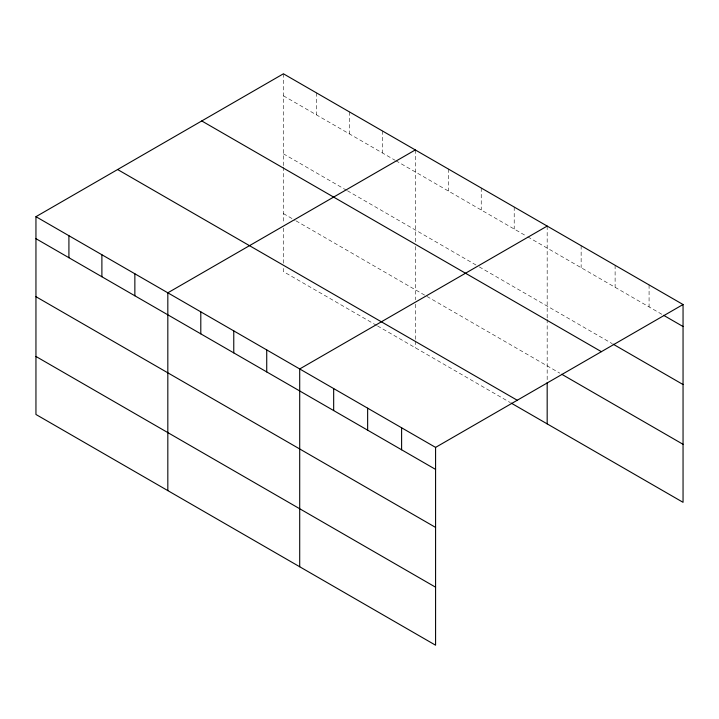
<?xml version="1.0" encoding="UTF-8"?>
<svg xmlns="http://www.w3.org/2000/svg" width="719" height="719" viewBox="0 0 719 719"><rect width="100%" height="100%" fill="white"/><g stroke="black" fill="none" stroke-linecap="round" stroke-linejoin="round"><path stroke-width="0.54" stroke-dasharray="3.6 2.7" d="M283.421 95.798L394.938 160.184M395.908 160.741L526.811 236.317M527.782 236.884L662.666 314.76M283.421 153.812L346.45 190.202M347.421 190.76L478.333 266.345M479.294 266.902L612.202 343.637M283.421 213.588L295.06 220.302M296.03 220.868L425.963 295.886M426.933 296.444L559.795 373.143M376.513 325.348L283.421 271.602L283.421 268.25M377.484 325.905L510.328 402.604M649.077 284.913L649.077 306.914M615.113 265.302L615.113 287.303M581.141 245.691L581.141 267.693M547.177 226.081L547.177 318.265M547.177 319.371L547.177 381.483M514.211 207.045L514.211 229.046M481.236 188.01L481.236 210.011M448.27 168.974L448.27 190.975M415.303 149.938L415.303 242.132M415.303 246.554L415.303 299.769M415.303 304.227L415.303 339.925M415.303 341.049L415.303 347.735M382.328 130.903L382.328 152.904M349.362 111.867L349.362 133.869M316.387 92.832L316.387 114.833M283.421 73.796L283.421 165.99M283.421 167.096L283.421 223.627M283.421 228.094L283.421 263.792"/><path stroke-width="1.08" d="M35.95 216.68L435.579 447.398L435.579 645.204L35.95 414.477L35.95 216.68L283.421 73.796L683.05 304.523L683.05 502.32L511.299 403.161M415.303 149.938L167.824 292.813L167.824 490.619M547.177 226.081L299.706 368.955L299.706 566.752M435.579 447.398L683.05 304.523M663.637 315.317L683.05 326.525M613.172 344.194L683.05 384.539M201.76 120.954L601.381 351.672M561.737 374.266L683.05 444.306M117.619 169.531L517.24 400.249M35.95 238.681L435.579 469.399M35.95 296.686L435.579 527.413M35.95 356.462L435.579 587.189M547.177 382.598L547.177 423.877M401.606 427.787L401.606 449.788M367.643 408.176L367.643 430.178M333.67 388.566L333.67 410.567M266.731 349.919L266.731 371.921M233.765 330.884L233.765 352.885M200.799 311.848L200.799 333.85M134.857 273.777L134.857 295.779M101.891 254.751L101.891 276.743M68.916 235.715L68.916 257.708"/></g></svg>
